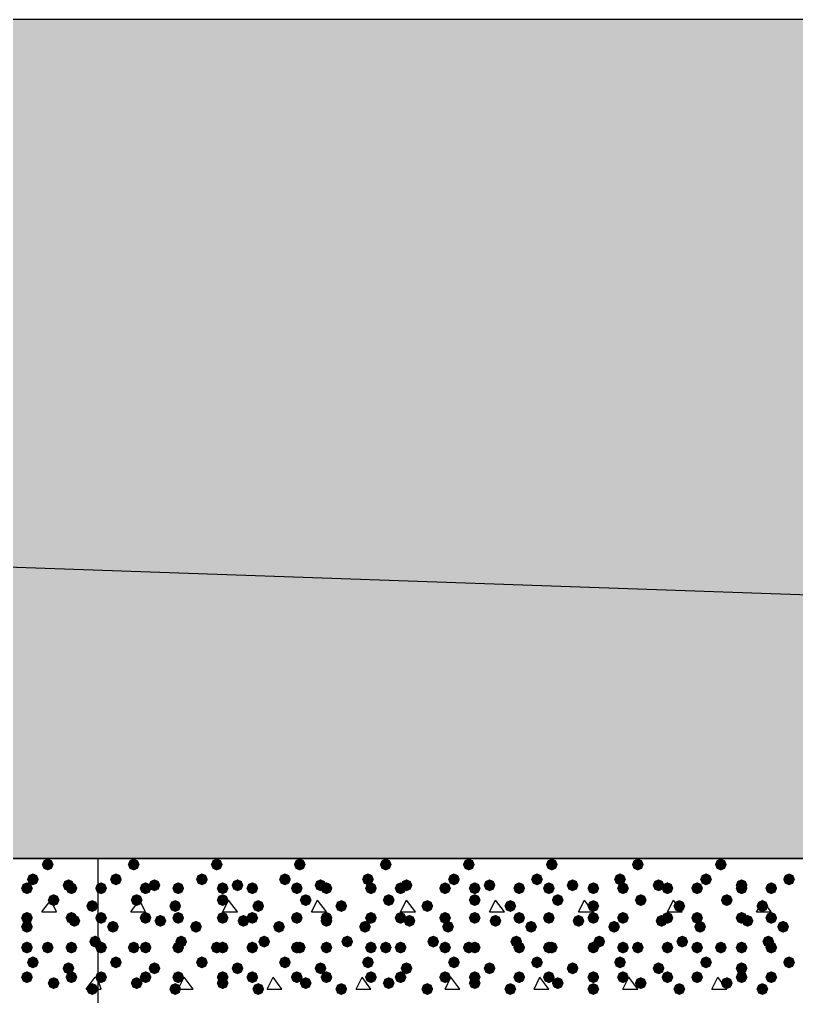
# Model space of a CAD drawing. Header units: millimetres. Extents: x 0 to 420, y 0 to 297.
# Drawn here: x 258.42 to 269.52, y 163.98 to 177.93 of the extents above; entities that cross this region are included whole.
import ezdxf

# ---------------------------------------------------------------- set-up
doc = ezdxf.new("R2010")
doc.units = ezdxf.units.MM
doc.layers.get('0').update_dxf_attribs({"linetype": 'CONTINUOUS'})

msp = doc.modelspace()

# ---------------------------------------------------------------- hatches: boundary and pattern name
at = {"true_color": 0x000008}
h = msp.add_hatch(color=0, dxfattribs=at)
h.paths.add_polyline_path([(378.544667, 177.927), (32.469667, 177.927), (378.544667, 165.946667)], flags=0)
h.paths.add_polyline_path([(32.469667, 177.927), (378.544667, 165.946667), (32.469667, 165.946667)], flags=0)
at = {"true_color": 0x000007}
for points in [[(258.910667, 165.862), (258.885796, 165.802204), (258.826, 165.777333), (258.766204, 165.802204), (258.741333, 165.862), (258.766204, 165.921796), (258.826, 165.946667), (258.885796, 165.921796)], [(258.699, 165.650333), (258.674129, 165.590537), (258.614333, 165.565667), (258.554538, 165.590537), (258.529667, 165.650333), (258.554537, 165.710129), (258.614333, 165.735), (258.674129, 165.710129)], [(258.614333, 165.523333), (258.589462, 165.463537), (258.529667, 165.438667), (258.469871, 165.463537), (258.445, 165.523333), (258.469871, 165.583129), (258.529667, 165.608), (258.589462, 165.583129)], [(259.207, 165.565667), (259.182129, 165.505871), (259.122333, 165.481), (259.062537, 165.505871), (259.037667, 165.565667), (259.062537, 165.625462), (259.122333, 165.650333), (259.182129, 165.625463)], [(259.249333, 165.523333), (259.224462, 165.463537), (259.164667, 165.438667), (259.104871, 165.463537), (259.08, 165.523333), (259.104871, 165.583129), (259.164667, 165.608), (259.224462, 165.583129)], [(258.995333, 165.354), (258.970462, 165.294204), (258.910667, 165.269333), (258.850871, 165.294204), (258.826, 165.354), (258.850871, 165.413796), (258.910667, 165.438667), (258.970462, 165.413796)], [(259.545667, 165.269333), (259.520796, 165.209537), (259.461, 165.184667), (259.401204, 165.209537), (259.376333, 165.269333), (259.401204, 165.329129), (259.461, 165.354), (259.520796, 165.329129)], [(258.614333, 165.1), (258.589462, 165.040204), (258.529667, 165.015333), (258.469871, 165.040204), (258.445, 165.1), (258.469871, 165.159796), (258.529667, 165.184667), (258.589462, 165.159796)], [(259.249333, 165.1), (259.224462, 165.040204), (259.164667, 165.015333), (259.104871, 165.040204), (259.08, 165.1), (259.104871, 165.159796), (259.164667, 165.184667), (259.224462, 165.159796)], [(258.614333, 164.973), (258.589462, 164.913204), (258.529667, 164.888333), (258.469871, 164.913204), (258.445, 164.973), (258.469871, 165.032796), (258.529667, 165.057667), (258.589462, 165.032796)], [(259.291667, 165.057667), (259.266796, 164.997871), (259.207, 164.973), (259.147204, 164.997871), (259.122333, 165.057667), (259.147204, 165.117462), (259.207, 165.142333), (259.266796, 165.117463)], [(258.614333, 164.676667), (258.589462, 164.616871), (258.529667, 164.592), (258.469871, 164.616871), (258.445, 164.676667), (258.469871, 164.736462), (258.529667, 164.761333), (258.589462, 164.736463)], [(258.910667, 164.676667), (258.885796, 164.616871), (258.826, 164.592), (258.766204, 164.616871), (258.741333, 164.676667), (258.766204, 164.736462), (258.826, 164.761333), (258.885796, 164.736463)], [(259.249333, 164.676667), (259.224462, 164.616871), (259.164667, 164.592), (259.104871, 164.616871), (259.08, 164.676667), (259.104871, 164.736462), (259.164667, 164.761333), (259.224462, 164.736463)], [(259.588, 164.761333), (259.563129, 164.701537), (259.503333, 164.676667), (259.443537, 164.701537), (259.418667, 164.761333), (259.443537, 164.821129), (259.503333, 164.846), (259.563129, 164.821129)], [(258.699, 164.465), (258.674129, 164.405204), (258.614333, 164.380333), (258.554538, 164.405204), (258.529667, 164.465), (258.554537, 164.524796), (258.614333, 164.549667), (258.674129, 164.524796)], [(259.207, 164.380333), (259.182129, 164.320537), (259.122333, 164.295667), (259.062537, 164.320537), (259.037667, 164.380333), (259.062537, 164.440129), (259.122333, 164.465), (259.182129, 164.440129)], [(258.614333, 164.253333), (258.589462, 164.193537), (258.529667, 164.168667), (258.469871, 164.193537), (258.445, 164.253333), (258.469871, 164.313129), (258.529667, 164.338), (258.589462, 164.313129)], [(259.249333, 164.253333), (259.224462, 164.193537), (259.164667, 164.168667), (259.104871, 164.193537), (259.08, 164.253333), (259.104871, 164.313129), (259.164667, 164.338), (259.224462, 164.313129)], [(258.995333, 164.168667), (258.970462, 164.108871), (258.910667, 164.084), (258.850871, 164.108871), (258.826, 164.168667), (258.850871, 164.228462), (258.910667, 164.253333), (258.970462, 164.228463)], [(259.545667, 164.084), (259.520796, 164.024204), (259.461, 163.999333), (259.401204, 164.024204), (259.376333, 164.084), (259.401204, 164.143796), (259.461, 164.168667), (259.520796, 164.143796)]]:
    msp.add_hatch(color=0, dxfattribs=at).paths.add_polyline_path(points, flags=0)
at = {"true_color": 0x000008}
for points in [[(260.138333, 165.862), (260.113462, 165.802204), (260.053667, 165.777333), (259.993871, 165.802204), (259.969, 165.862), (259.993871, 165.921796), (260.053667, 165.946667), (260.113462, 165.921796)], [(261.323667, 165.862), (261.298796, 165.802204), (261.239, 165.777333), (261.179204, 165.802204), (261.154333, 165.862), (261.179204, 165.921796), (261.239, 165.946667), (261.298796, 165.921796)], [(262.509, 165.862), (262.484129, 165.802204), (262.424333, 165.777333), (262.364537, 165.802204), (262.339667, 165.862), (262.364537, 165.921796), (262.424333, 165.946667), (262.484129, 165.921796)], [(263.736667, 165.862), (263.711796, 165.802204), (263.652, 165.777333), (263.592204, 165.802204), (263.567333, 165.862), (263.592204, 165.921796), (263.652, 165.946667), (263.711796, 165.921796)], [(264.922, 165.862), (264.897129, 165.802204), (264.837333, 165.777333), (264.777537, 165.802204), (264.752667, 165.862), (264.777537, 165.921796), (264.837333, 165.946667), (264.897129, 165.921796)], [(266.107333, 165.862), (266.082463, 165.802204), (266.022667, 165.777333), (265.962871, 165.802204), (265.938, 165.862), (265.962871, 165.921796), (266.022667, 165.946667), (266.082462, 165.921796)], [(267.335, 165.862), (267.310129, 165.802204), (267.250333, 165.777333), (267.190538, 165.802204), (267.165667, 165.862), (267.190537, 165.921796), (267.250333, 165.946667), (267.310129, 165.921796)], [(268.520333, 165.862), (268.495462, 165.802204), (268.435667, 165.777333), (268.375871, 165.802204), (268.351, 165.862), (268.375871, 165.921796), (268.435667, 165.946667), (268.495462, 165.921796)], [(259.884333, 165.650333), (259.859462, 165.590537), (259.799667, 165.565667), (259.739871, 165.590537), (259.715, 165.650333), (259.739871, 165.710129), (259.799667, 165.735), (259.859462, 165.710129)], [(261.112, 165.650333), (261.087129, 165.590537), (261.027333, 165.565667), (260.967537, 165.590537), (260.942667, 165.650333), (260.967537, 165.710129), (261.027333, 165.735), (261.087129, 165.710129)], [(262.297333, 165.650333), (262.272462, 165.590537), (262.212667, 165.565667), (262.152871, 165.590537), (262.128, 165.650333), (262.152871, 165.710129), (262.212667, 165.735), (262.272462, 165.710129)], [(263.482667, 165.650333), (263.457796, 165.590537), (263.398, 165.565667), (263.338204, 165.590537), (263.313333, 165.650333), (263.338204, 165.710129), (263.398, 165.735), (263.457796, 165.710129)], [(264.710333, 165.650333), (264.685462, 165.590537), (264.625667, 165.565667), (264.565871, 165.590537), (264.541, 165.650333), (264.565871, 165.710129), (264.625667, 165.735), (264.685462, 165.710129)], [(265.895667, 165.650333), (265.870796, 165.590537), (265.811, 165.565667), (265.751204, 165.590537), (265.726333, 165.650333), (265.751204, 165.710129), (265.811, 165.735), (265.870796, 165.710129)], [(267.081, 165.650333), (267.056129, 165.590537), (266.996333, 165.565667), (266.936537, 165.590537), (266.911667, 165.650333), (266.936537, 165.710129), (266.996333, 165.735), (267.056129, 165.710129)], [(268.308667, 165.650333), (268.283796, 165.590537), (268.224, 165.565667), (268.164204, 165.590537), (268.139333, 165.650333), (268.164204, 165.710129), (268.224, 165.735), (268.283796, 165.710129)], [(269.494, 165.650333), (269.469129, 165.590537), (269.409333, 165.565667), (269.349538, 165.590537), (269.324667, 165.650333), (269.349537, 165.710129), (269.409333, 165.735), (269.469129, 165.710129)], [(259.672667, 165.523333), (259.647796, 165.463537), (259.588, 165.438667), (259.528204, 165.463537), (259.503333, 165.523333), (259.528204, 165.583129), (259.588, 165.608), (259.647796, 165.583129)], [(260.307667, 165.523333), (260.282796, 165.463537), (260.223, 165.438667), (260.163204, 165.463537), (260.138333, 165.523333), (260.163204, 165.583129), (260.223, 165.608), (260.282796, 165.583129)], [(260.434667, 165.565667), (260.409796, 165.505871), (260.35, 165.481), (260.290204, 165.505871), (260.265333, 165.565667), (260.290204, 165.625462), (260.35, 165.650333), (260.409796, 165.625463)], [(260.773333, 165.523333), (260.748462, 165.463537), (260.688667, 165.438667), (260.628871, 165.463537), (260.604, 165.523333), (260.628871, 165.583129), (260.688667, 165.608), (260.748462, 165.583129)], [(261.408333, 165.523333), (261.383462, 165.463537), (261.323667, 165.438667), (261.263871, 165.463537), (261.239, 165.523333), (261.263871, 165.583129), (261.323667, 165.608), (261.383462, 165.583129)], [(261.62, 165.565667), (261.595129, 165.505871), (261.535333, 165.481), (261.475537, 165.505871), (261.450667, 165.565667), (261.475537, 165.625462), (261.535333, 165.650333), (261.595129, 165.625463)], [(261.831667, 165.523333), (261.806796, 165.463537), (261.747, 165.438667), (261.687204, 165.463537), (261.662333, 165.523333), (261.687204, 165.583129), (261.747, 165.608), (261.806796, 165.583129)], [(262.466667, 165.523333), (262.441796, 165.463537), (262.382, 165.438667), (262.322204, 165.463537), (262.297333, 165.523333), (262.322204, 165.583129), (262.382, 165.608), (262.441796, 165.583129)], [(262.805333, 165.565667), (262.780463, 165.505871), (262.720667, 165.481), (262.660871, 165.505871), (262.636, 165.565667), (262.660871, 165.625462), (262.720667, 165.650333), (262.780462, 165.625463)], [(262.89, 165.523333), (262.865129, 165.463537), (262.805333, 165.438667), (262.745538, 165.463537), (262.720667, 165.523333), (262.745537, 165.583129), (262.805333, 165.608), (262.865129, 165.583129)], [(263.525, 165.523333), (263.500129, 165.463537), (263.440333, 165.438667), (263.380538, 165.463537), (263.355667, 165.523333), (263.380537, 165.583129), (263.440333, 165.608), (263.500129, 165.583129)], [(263.948333, 165.523333), (263.923463, 165.463537), (263.863667, 165.438667), (263.803871, 165.463537), (263.779, 165.523333), (263.803871, 165.583129), (263.863667, 165.608), (263.923462, 165.583129)], [(264.033, 165.565667), (264.008129, 165.505871), (263.948333, 165.481), (263.888537, 165.505871), (263.863667, 165.565667), (263.888537, 165.625462), (263.948333, 165.650333), (264.008129, 165.625463)], [(264.583333, 165.523333), (264.558463, 165.463537), (264.498667, 165.438667), (264.438871, 165.463537), (264.414, 165.523333), (264.438871, 165.583129), (264.498667, 165.608), (264.558462, 165.583129)], [(265.006667, 165.523333), (264.981796, 165.463537), (264.922, 165.438667), (264.862204, 165.463537), (264.837333, 165.523333), (264.862204, 165.583129), (264.922, 165.608), (264.981796, 165.583129)], [(265.218333, 165.565667), (265.193463, 165.505871), (265.133667, 165.481), (265.073871, 165.505871), (265.049, 165.565667), (265.073871, 165.625462), (265.133667, 165.650333), (265.193462, 165.625463)], [(265.641667, 165.523333), (265.616796, 165.463537), (265.557, 165.438667), (265.497204, 165.463537), (265.472333, 165.523333), (265.497204, 165.583129), (265.557, 165.608), (265.616796, 165.583129)], [(266.065, 165.523333), (266.040129, 165.463537), (265.980333, 165.438667), (265.920538, 165.463537), (265.895667, 165.523333), (265.920537, 165.583129), (265.980333, 165.608), (266.040129, 165.583129)], [(266.403667, 165.565667), (266.378796, 165.505871), (266.319, 165.481), (266.259204, 165.505871), (266.234333, 165.565667), (266.259204, 165.625462), (266.319, 165.650333), (266.378796, 165.625463)], [(266.7, 165.523333), (266.675129, 165.463537), (266.615333, 165.438667), (266.555538, 165.463537), (266.530667, 165.523333), (266.555537, 165.583129), (266.615333, 165.608), (266.675129, 165.583129)], [(267.123333, 165.523333), (267.098462, 165.463537), (267.038667, 165.438667), (266.978871, 165.463537), (266.954, 165.523333), (266.978871, 165.583129), (267.038667, 165.608), (267.098462, 165.583129)], [(267.631333, 165.565667), (267.606463, 165.505871), (267.546667, 165.481), (267.486871, 165.505871), (267.462, 165.565667), (267.486871, 165.625462), (267.546667, 165.650333), (267.606462, 165.625463)], [(267.758333, 165.523333), (267.733462, 165.463537), (267.673667, 165.438667), (267.613871, 165.463537), (267.589, 165.523333), (267.613871, 165.583129), (267.673667, 165.608), (267.733462, 165.583129)], [(268.181667, 165.523333), (268.156796, 165.463537), (268.097, 165.438667), (268.037204, 165.463537), (268.012333, 165.523333), (268.037204, 165.583129), (268.097, 165.608), (268.156796, 165.583129)], [(268.816667, 165.565667), (268.791796, 165.505871), (268.732, 165.481), (268.672204, 165.505871), (268.647333, 165.565667), (268.672204, 165.625462), (268.732, 165.650333), (268.791796, 165.625463)], [(268.816667, 165.523333), (268.791796, 165.463537), (268.732, 165.438667), (268.672204, 165.463537), (268.647333, 165.523333), (268.672204, 165.583129), (268.732, 165.608), (268.791796, 165.583129)], [(269.24, 165.523333), (269.215129, 165.463537), (269.155333, 165.438667), (269.095537, 165.463537), (269.070667, 165.523333), (269.095537, 165.583129), (269.155333, 165.608), (269.215129, 165.583129)], [(260.180667, 165.354), (260.155796, 165.294204), (260.096, 165.269333), (260.036204, 165.294204), (260.011333, 165.354), (260.036204, 165.413796), (260.096, 165.438667), (260.155796, 165.413796)], [(261.408333, 165.354), (261.383462, 165.294204), (261.323667, 165.269333), (261.263871, 165.294204), (261.239, 165.354), (261.263871, 165.413796), (261.323667, 165.438667), (261.383462, 165.413796)], [(262.593667, 165.354), (262.568796, 165.294204), (262.509, 165.269333), (262.449204, 165.294204), (262.424333, 165.354), (262.449204, 165.413796), (262.509, 165.438667), (262.568796, 165.413796)], [(263.779, 165.354), (263.754129, 165.294204), (263.694333, 165.269333), (263.634537, 165.294204), (263.609667, 165.354), (263.634537, 165.413796), (263.694333, 165.438667), (263.754129, 165.413796)], [(265.006667, 165.354), (264.981796, 165.294204), (264.922, 165.269333), (264.862204, 165.294204), (264.837333, 165.354), (264.862204, 165.413796), (264.922, 165.438667), (264.981796, 165.413796)], [(266.192, 165.354), (266.167129, 165.294204), (266.107333, 165.269333), (266.047537, 165.294204), (266.022667, 165.354), (266.047537, 165.413796), (266.107333, 165.438667), (266.167129, 165.413796)], [(267.377333, 165.354), (267.352463, 165.294204), (267.292667, 165.269333), (267.232871, 165.294204), (267.208, 165.354), (267.232871, 165.413796), (267.292667, 165.438667), (267.352462, 165.413796)], [(268.605, 165.354), (268.580129, 165.294204), (268.520333, 165.269333), (268.460537, 165.294204), (268.435667, 165.354), (268.460537, 165.413796), (268.520333, 165.438667), (268.580129, 165.413796)], [(260.731, 165.269333), (260.706129, 165.209537), (260.646333, 165.184667), (260.586538, 165.209537), (260.561667, 165.269333), (260.586537, 165.329129), (260.646333, 165.354), (260.706129, 165.329129)], [(261.916333, 165.269333), (261.891462, 165.209537), (261.831667, 165.184667), (261.771871, 165.209537), (261.747, 165.269333), (261.771871, 165.329129), (261.831667, 165.354), (261.891462, 165.329129)], [(263.101667, 165.269333), (263.076796, 165.209537), (263.017, 165.184667), (262.957204, 165.209537), (262.932333, 165.269333), (262.957204, 165.329129), (263.017, 165.354), (263.076796, 165.329129)], [(264.329333, 165.269333), (264.304463, 165.209537), (264.244667, 165.184667), (264.184871, 165.209537), (264.16, 165.269333), (264.184871, 165.329129), (264.244667, 165.354), (264.304462, 165.329129)], [(265.514667, 165.269333), (265.489796, 165.209537), (265.43, 165.184667), (265.370204, 165.209537), (265.345333, 165.269333), (265.370204, 165.329129), (265.43, 165.354), (265.489796, 165.329129)], [(266.7, 165.269333), (266.675129, 165.209537), (266.615333, 165.184667), (266.555538, 165.209537), (266.530667, 165.269333), (266.555537, 165.329129), (266.615333, 165.354), (266.675129, 165.329129)], [(267.927667, 165.269333), (267.902796, 165.209537), (267.843, 165.184667), (267.783204, 165.209537), (267.758333, 165.269333), (267.783204, 165.329129), (267.843, 165.354), (267.902796, 165.329129)], [(269.113, 165.269333), (269.088129, 165.209537), (269.028333, 165.184667), (268.968538, 165.209537), (268.943667, 165.269333), (268.968537, 165.329129), (269.028333, 165.354), (269.088129, 165.329129)], [(259.672667, 165.1), (259.647796, 165.040204), (259.588, 165.015333), (259.528204, 165.040204), (259.503333, 165.1), (259.528204, 165.159796), (259.588, 165.184667), (259.647796, 165.159796)], [(260.307667, 165.1), (260.282796, 165.040204), (260.223, 165.015333), (260.163204, 165.040204), (260.138333, 165.1), (260.163204, 165.159796), (260.223, 165.184667), (260.282796, 165.159796)], [(260.773333, 165.1), (260.748462, 165.040204), (260.688667, 165.015333), (260.628871, 165.040204), (260.604, 165.1), (260.628871, 165.159796), (260.688667, 165.184667), (260.748462, 165.159796)], [(261.408333, 165.1), (261.383462, 165.040204), (261.323667, 165.015333), (261.263871, 165.040204), (261.239, 165.1), (261.263871, 165.159796), (261.323667, 165.184667), (261.383462, 165.159796)], [(261.831667, 165.1), (261.806796, 165.040204), (261.747, 165.015333), (261.687204, 165.040204), (261.662333, 165.1), (261.687204, 165.159796), (261.747, 165.184667), (261.806796, 165.159796)], [(262.466667, 165.1), (262.441796, 165.040204), (262.382, 165.015333), (262.322204, 165.040204), (262.297333, 165.1), (262.322204, 165.159796), (262.382, 165.184667), (262.441796, 165.159796)], [(262.89, 165.1), (262.865129, 165.040204), (262.805333, 165.015333), (262.745538, 165.040204), (262.720667, 165.1), (262.745537, 165.159796), (262.805333, 165.184667), (262.865129, 165.159796)], [(263.525, 165.1), (263.500129, 165.040204), (263.440333, 165.015333), (263.380538, 165.040204), (263.355667, 165.1), (263.380537, 165.159796), (263.440333, 165.184667), (263.500129, 165.159796)], [(263.948333, 165.1), (263.923463, 165.040204), (263.863667, 165.015333), (263.803871, 165.040204), (263.779, 165.1), (263.803871, 165.159796), (263.863667, 165.184667), (263.923462, 165.159796)], [(264.583333, 165.1), (264.558463, 165.040204), (264.498667, 165.015333), (264.438871, 165.040204), (264.414, 165.1), (264.438871, 165.159796), (264.498667, 165.184667), (264.558462, 165.159796)], [(265.006667, 165.1), (264.981796, 165.040204), (264.922, 165.015333), (264.862204, 165.040204), (264.837333, 165.1), (264.862204, 165.159796), (264.922, 165.184667), (264.981796, 165.159796)], [(265.641667, 165.1), (265.616796, 165.040204), (265.557, 165.015333), (265.497204, 165.040204), (265.472333, 165.1), (265.497204, 165.159796), (265.557, 165.184667), (265.616796, 165.159796)], [(266.065, 165.1), (266.040129, 165.040204), (265.980333, 165.015333), (265.920538, 165.040204), (265.895667, 165.1), (265.920537, 165.159796), (265.980333, 165.184667), (266.040129, 165.159796)], [(266.7, 165.1), (266.675129, 165.040204), (266.615333, 165.015333), (266.555538, 165.040204), (266.530667, 165.1), (266.555537, 165.159796), (266.615333, 165.184667), (266.675129, 165.159796)], [(267.123333, 165.1), (267.098462, 165.040204), (267.038667, 165.015333), (266.978871, 165.040204), (266.954, 165.1), (266.978871, 165.159796), (267.038667, 165.184667), (267.098462, 165.159796)], [(267.758333, 165.1), (267.733462, 165.040204), (267.673667, 165.015333), (267.613871, 165.040204), (267.589, 165.1), (267.613871, 165.159796), (267.673667, 165.184667), (267.733462, 165.159796)], [(268.181667, 165.1), (268.156796, 165.040204), (268.097, 165.015333), (268.037204, 165.040204), (268.012333, 165.1), (268.037204, 165.159796), (268.097, 165.184667), (268.156796, 165.159796)], [(268.816667, 165.1), (268.791796, 165.040204), (268.732, 165.015333), (268.672204, 165.040204), (268.647333, 165.1), (268.672204, 165.159796), (268.732, 165.184667), (268.791796, 165.159796)], [(269.24, 165.1), (269.215129, 165.040204), (269.155333, 165.015333), (269.095537, 165.040204), (269.070667, 165.1), (269.095537, 165.159796), (269.155333, 165.184667), (269.215129, 165.159796)], [(259.842, 164.973), (259.817129, 164.913204), (259.757333, 164.888333), (259.697537, 164.913204), (259.672667, 164.973), (259.697537, 165.032796), (259.757333, 165.057667), (259.817129, 165.032796)], [(260.519333, 165.057667), (260.494463, 164.997871), (260.434667, 164.973), (260.374871, 164.997871), (260.35, 165.057667), (260.374871, 165.117462), (260.434667, 165.142333), (260.494462, 165.117463)], [(261.027333, 164.973), (261.002462, 164.913204), (260.942667, 164.888333), (260.882871, 164.913204), (260.858, 164.973), (260.882871, 165.032796), (260.942667, 165.057667), (261.002462, 165.032796)], [(261.704667, 165.057667), (261.679796, 164.997871), (261.62, 164.973), (261.560204, 164.997871), (261.535333, 165.057667), (261.560204, 165.117462), (261.62, 165.142333), (261.679796, 165.117463)], [(262.212667, 164.973), (262.187796, 164.913204), (262.128, 164.888333), (262.068204, 164.913204), (262.043333, 164.973), (262.068204, 165.032796), (262.128, 165.057667), (262.187796, 165.032796)], [(262.89, 165.057667), (262.865129, 164.997871), (262.805333, 164.973), (262.745538, 164.997871), (262.720667, 165.057667), (262.745537, 165.117462), (262.805333, 165.142333), (262.865129, 165.117463)], [(263.440333, 164.973), (263.415462, 164.913204), (263.355667, 164.888333), (263.295871, 164.913204), (263.271, 164.973), (263.295871, 165.032796), (263.355667, 165.057667), (263.415462, 165.032796)], [(264.075333, 165.057667), (264.050462, 164.997871), (263.990667, 164.973), (263.930871, 164.997871), (263.906, 165.057667), (263.930871, 165.117462), (263.990667, 165.142333), (264.050462, 165.117463)], [(264.625667, 164.973), (264.600796, 164.913204), (264.541, 164.888333), (264.481204, 164.913204), (264.456333, 164.973), (264.481204, 165.032796), (264.541, 165.057667), (264.600796, 165.032796)], [(265.303, 165.057667), (265.278129, 164.997871), (265.218333, 164.973), (265.158537, 164.997871), (265.133667, 165.057667), (265.158537, 165.117462), (265.218333, 165.142333), (265.278129, 165.117463)], [(265.811, 164.973), (265.786129, 164.913204), (265.726333, 164.888333), (265.666538, 164.913204), (265.641667, 164.973), (265.666537, 165.032796), (265.726333, 165.057667), (265.786129, 165.032796)], [(266.488333, 165.057667), (266.463462, 164.997871), (266.403667, 164.973), (266.343871, 164.997871), (266.319, 165.057667), (266.343871, 165.117462), (266.403667, 165.142333), (266.463462, 165.117463)], [(266.996333, 164.973), (266.971462, 164.913204), (266.911667, 164.888333), (266.851871, 164.913204), (266.827, 164.973), (266.851871, 165.032796), (266.911667, 165.057667), (266.971462, 165.032796)], [(267.673667, 165.057667), (267.648796, 164.997871), (267.589, 164.973), (267.529204, 164.997871), (267.504333, 165.057667), (267.529204, 165.117462), (267.589, 165.142333), (267.648796, 165.117463)], [(268.224, 164.973), (268.199129, 164.913204), (268.139333, 164.888333), (268.079538, 164.913204), (268.054667, 164.973), (268.079537, 165.032796), (268.139333, 165.057667), (268.199129, 165.032796)], [(268.901333, 165.057667), (268.876463, 164.997871), (268.816667, 164.973), (268.756871, 164.997871), (268.732, 165.057667), (268.756871, 165.117462), (268.816667, 165.142333), (268.876462, 165.117463)], [(269.409333, 164.973), (269.384462, 164.913204), (269.324667, 164.888333), (269.264871, 164.913204), (269.24, 164.973), (269.264871, 165.032796), (269.324667, 165.057667), (269.384462, 165.032796)], [(259.672667, 164.676667), (259.647796, 164.616871), (259.588, 164.592), (259.528204, 164.616871), (259.503333, 164.676667), (259.528204, 164.736462), (259.588, 164.761333), (259.647796, 164.736463)], [(260.138333, 164.676667), (260.113462, 164.616871), (260.053667, 164.592), (259.993871, 164.616871), (259.969, 164.676667), (259.993871, 164.736462), (260.053667, 164.761333), (260.113462, 164.736463)], [(260.307667, 164.676667), (260.282796, 164.616871), (260.223, 164.592), (260.163204, 164.616871), (260.138333, 164.676667), (260.163204, 164.736462), (260.223, 164.761333), (260.282796, 164.736463)], [(260.773333, 164.676667), (260.748462, 164.616871), (260.688667, 164.592), (260.628871, 164.616871), (260.604, 164.676667), (260.628871, 164.736462), (260.688667, 164.761333), (260.748462, 164.736463)], [(260.815667, 164.761333), (260.790796, 164.701537), (260.731, 164.676667), (260.671204, 164.701537), (260.646333, 164.761333), (260.671204, 164.821129), (260.731, 164.846), (260.790796, 164.821129)], [(261.323667, 164.676667), (261.298796, 164.616871), (261.239, 164.592), (261.179204, 164.616871), (261.154333, 164.676667), (261.179204, 164.736462), (261.239, 164.761333), (261.298796, 164.736463)], [(261.408333, 164.676667), (261.383462, 164.616871), (261.323667, 164.592), (261.263871, 164.616871), (261.239, 164.676667), (261.263871, 164.736462), (261.323667, 164.761333), (261.383462, 164.736463)], [(261.831667, 164.676667), (261.806796, 164.616871), (261.747, 164.592), (261.687204, 164.616871), (261.662333, 164.676667), (261.687204, 164.736462), (261.747, 164.761333), (261.806796, 164.736463)], [(262.001, 164.761333), (261.976129, 164.701537), (261.916333, 164.676667), (261.856538, 164.701537), (261.831667, 164.761333), (261.856537, 164.821129), (261.916333, 164.846), (261.976129, 164.821129)], [(262.466667, 164.676667), (262.441796, 164.616871), (262.382, 164.592), (262.322204, 164.616871), (262.297333, 164.676667), (262.322204, 164.736462), (262.382, 164.761333), (262.441796, 164.736463)], [(262.509, 164.676667), (262.484129, 164.616871), (262.424333, 164.592), (262.364537, 164.616871), (262.339667, 164.676667), (262.364537, 164.736462), (262.424333, 164.761333), (262.484129, 164.736463)], [(262.89, 164.676667), (262.865129, 164.616871), (262.805333, 164.592), (262.745538, 164.616871), (262.720667, 164.676667), (262.745537, 164.736462), (262.805333, 164.761333), (262.865129, 164.736463)], [(263.186333, 164.761333), (263.161462, 164.701537), (263.101667, 164.676667), (263.041871, 164.701537), (263.017, 164.761333), (263.041871, 164.821129), (263.101667, 164.846), (263.161462, 164.821129)], [(263.525, 164.676667), (263.500129, 164.616871), (263.440333, 164.592), (263.380538, 164.616871), (263.355667, 164.676667), (263.380537, 164.736462), (263.440333, 164.761333), (263.500129, 164.736463)], [(263.736667, 164.676667), (263.711796, 164.616871), (263.652, 164.592), (263.592204, 164.616871), (263.567333, 164.676667), (263.592204, 164.736462), (263.652, 164.761333), (263.711796, 164.736463)], [(263.948333, 164.676667), (263.923463, 164.616871), (263.863667, 164.592), (263.803871, 164.616871), (263.779, 164.676667), (263.803871, 164.736462), (263.863667, 164.761333), (263.923462, 164.736463)], [(264.414, 164.761333), (264.389129, 164.701537), (264.329333, 164.676667), (264.269538, 164.701537), (264.244667, 164.761333), (264.269537, 164.821129), (264.329333, 164.846), (264.389129, 164.821129)], [(264.583333, 164.676667), (264.558463, 164.616871), (264.498667, 164.592), (264.438871, 164.616871), (264.414, 164.676667), (264.438871, 164.736462), (264.498667, 164.761333), (264.558462, 164.736463)], [(264.922, 164.676667), (264.897129, 164.616871), (264.837333, 164.592), (264.777537, 164.616871), (264.752667, 164.676667), (264.777537, 164.736462), (264.837333, 164.761333), (264.897129, 164.736463)], [(265.006667, 164.676667), (264.981796, 164.616871), (264.922, 164.592), (264.862204, 164.616871), (264.837333, 164.676667), (264.862204, 164.736462), (264.922, 164.761333), (264.981796, 164.736463)], [(265.599333, 164.761333), (265.574462, 164.701537), (265.514667, 164.676667), (265.454871, 164.701537), (265.43, 164.761333), (265.454871, 164.821129), (265.514667, 164.846), (265.574462, 164.821129)], [(265.641667, 164.676667), (265.616796, 164.616871), (265.557, 164.592), (265.497204, 164.616871), (265.472333, 164.676667), (265.497204, 164.736462), (265.557, 164.761333), (265.616796, 164.736463)], [(266.065, 164.676667), (266.040129, 164.616871), (265.980333, 164.592), (265.920538, 164.616871), (265.895667, 164.676667), (265.920537, 164.736462), (265.980333, 164.761333), (266.040129, 164.736463)], [(266.107333, 164.676667), (266.082463, 164.616871), (266.022667, 164.592), (265.962871, 164.616871), (265.938, 164.676667), (265.962871, 164.736462), (266.022667, 164.761333), (266.082462, 164.736463)], [(266.7, 164.676667), (266.675129, 164.616871), (266.615333, 164.592), (266.555538, 164.616871), (266.530667, 164.676667), (266.555537, 164.736462), (266.615333, 164.761333), (266.675129, 164.736463)], [(266.784667, 164.761333), (266.759796, 164.701537), (266.7, 164.676667), (266.640204, 164.701537), (266.615333, 164.761333), (266.640204, 164.821129), (266.7, 164.846), (266.759796, 164.821129)], [(267.123333, 164.676667), (267.098462, 164.616871), (267.038667, 164.592), (266.978871, 164.616871), (266.954, 164.676667), (266.978871, 164.736462), (267.038667, 164.761333), (267.098462, 164.736463)], [(267.335, 164.676667), (267.310129, 164.616871), (267.250333, 164.592), (267.190538, 164.616871), (267.165667, 164.676667), (267.190537, 164.736462), (267.250333, 164.761333), (267.310129, 164.736463)], [(267.758333, 164.676667), (267.733462, 164.616871), (267.673667, 164.592), (267.613871, 164.616871), (267.589, 164.676667), (267.613871, 164.736462), (267.673667, 164.761333), (267.733462, 164.736463)], [(267.97, 164.761333), (267.945129, 164.701537), (267.885333, 164.676667), (267.825538, 164.701537), (267.800667, 164.761333), (267.825537, 164.821129), (267.885333, 164.846), (267.945129, 164.821129)], [(268.181667, 164.676667), (268.156796, 164.616871), (268.097, 164.592), (268.037204, 164.616871), (268.012333, 164.676667), (268.037204, 164.736462), (268.097, 164.761333), (268.156796, 164.736463)], [(268.520333, 164.676667), (268.495462, 164.616871), (268.435667, 164.592), (268.375871, 164.616871), (268.351, 164.676667), (268.375871, 164.736462), (268.435667, 164.761333), (268.495462, 164.736463)], [(268.816667, 164.676667), (268.791796, 164.616871), (268.732, 164.592), (268.672204, 164.616871), (268.647333, 164.676667), (268.672204, 164.736462), (268.732, 164.761333), (268.791796, 164.736463)], [(269.197667, 164.761333), (269.172796, 164.701537), (269.113, 164.676667), (269.053204, 164.701537), (269.028333, 164.761333), (269.053204, 164.821129), (269.113, 164.846), (269.172796, 164.821129)], [(269.24, 164.676667), (269.215129, 164.616871), (269.155333, 164.592), (269.095537, 164.616871), (269.070667, 164.676667), (269.095537, 164.736462), (269.155333, 164.761333), (269.215129, 164.736463)], [(259.884333, 164.465), (259.859462, 164.405204), (259.799667, 164.380333), (259.739871, 164.405204), (259.715, 164.465), (259.739871, 164.524796), (259.799667, 164.549667), (259.859462, 164.524796)], [(260.434667, 164.380333), (260.409796, 164.320537), (260.35, 164.295667), (260.290204, 164.320537), (260.265333, 164.380333), (260.290204, 164.440129), (260.35, 164.465), (260.409796, 164.440129)], [(261.112, 164.465), (261.087129, 164.405204), (261.027333, 164.380333), (260.967537, 164.405204), (260.942667, 164.465), (260.967537, 164.524796), (261.027333, 164.549667), (261.087129, 164.524796)], [(261.62, 164.380333), (261.595129, 164.320537), (261.535333, 164.295667), (261.475537, 164.320537), (261.450667, 164.380333), (261.475537, 164.440129), (261.535333, 164.465), (261.595129, 164.440129)], [(262.297333, 164.465), (262.272462, 164.405204), (262.212667, 164.380333), (262.152871, 164.405204), (262.128, 164.465), (262.152871, 164.524796), (262.212667, 164.549667), (262.272462, 164.524796)], [(262.805333, 164.380333), (262.780463, 164.320537), (262.720667, 164.295667), (262.660871, 164.320537), (262.636, 164.380333), (262.660871, 164.440129), (262.720667, 164.465), (262.780462, 164.440129)], [(263.482667, 164.465), (263.457796, 164.405204), (263.398, 164.380333), (263.338204, 164.405204), (263.313333, 164.465), (263.338204, 164.524796), (263.398, 164.549667), (263.457796, 164.524796)], [(264.033, 164.380333), (264.008129, 164.320537), (263.948333, 164.295667), (263.888537, 164.320537), (263.863667, 164.380333), (263.888537, 164.440129), (263.948333, 164.465), (264.008129, 164.440129)], [(264.710333, 164.465), (264.685462, 164.405204), (264.625667, 164.380333), (264.565871, 164.405204), (264.541, 164.465), (264.565871, 164.524796), (264.625667, 164.549667), (264.685462, 164.524796)], [(265.218333, 164.380333), (265.193463, 164.320537), (265.133667, 164.295667), (265.073871, 164.320537), (265.049, 164.380333), (265.073871, 164.440129), (265.133667, 164.465), (265.193462, 164.440129)], [(265.895667, 164.465), (265.870796, 164.405204), (265.811, 164.380333), (265.751204, 164.405204), (265.726333, 164.465), (265.751204, 164.524796), (265.811, 164.549667), (265.870796, 164.524796)], [(266.403667, 164.380333), (266.378796, 164.320537), (266.319, 164.295667), (266.259204, 164.320537), (266.234333, 164.380333), (266.259204, 164.440129), (266.319, 164.465), (266.378796, 164.440129)], [(267.081, 164.465), (267.056129, 164.405204), (266.996333, 164.380333), (266.936537, 164.405204), (266.911667, 164.465), (266.936537, 164.524796), (266.996333, 164.549667), (267.056129, 164.524796)], [(267.631333, 164.380333), (267.606463, 164.320537), (267.546667, 164.295667), (267.486871, 164.320537), (267.462, 164.380333), (267.486871, 164.440129), (267.546667, 164.465), (267.606462, 164.440129)], [(268.308667, 164.465), (268.283796, 164.405204), (268.224, 164.380333), (268.164204, 164.405204), (268.139333, 164.465), (268.164204, 164.524796), (268.224, 164.549667), (268.283796, 164.524796)], [(268.816667, 164.380333), (268.791796, 164.320537), (268.732, 164.295667), (268.672204, 164.320537), (268.647333, 164.380333), (268.672204, 164.440129), (268.732, 164.465), (268.791796, 164.440129)], [(269.494, 164.465), (269.469129, 164.405204), (269.409333, 164.380333), (269.349538, 164.405204), (269.324667, 164.465), (269.349537, 164.524796), (269.409333, 164.549667), (269.469129, 164.524796)], [(259.672667, 164.253333), (259.647796, 164.193537), (259.588, 164.168667), (259.528204, 164.193537), (259.503333, 164.253333), (259.528204, 164.313129), (259.588, 164.338), (259.647796, 164.313129)], [(260.307667, 164.253333), (260.282796, 164.193537), (260.223, 164.168667), (260.163204, 164.193537), (260.138333, 164.253333), (260.163204, 164.313129), (260.223, 164.338), (260.282796, 164.313129)], [(260.773333, 164.253333), (260.748462, 164.193537), (260.688667, 164.168667), (260.628871, 164.193537), (260.604, 164.253333), (260.628871, 164.313129), (260.688667, 164.338), (260.748462, 164.313129)], [(261.408333, 164.253333), (261.383462, 164.193537), (261.323667, 164.168667), (261.263871, 164.193537), (261.239, 164.253333), (261.263871, 164.313129), (261.323667, 164.338), (261.383462, 164.313129)], [(261.831667, 164.253333), (261.806796, 164.193537), (261.747, 164.168667), (261.687204, 164.193537), (261.662333, 164.253333), (261.687204, 164.313129), (261.747, 164.338), (261.806796, 164.313129)], [(262.466667, 164.253333), (262.441796, 164.193537), (262.382, 164.168667), (262.322204, 164.193537), (262.297333, 164.253333), (262.322204, 164.313129), (262.382, 164.338), (262.441796, 164.313129)], [(262.89, 164.253333), (262.865129, 164.193537), (262.805333, 164.168667), (262.745538, 164.193537), (262.720667, 164.253333), (262.745537, 164.313129), (262.805333, 164.338), (262.865129, 164.313129)], [(263.525, 164.253333), (263.500129, 164.193537), (263.440333, 164.168667), (263.380538, 164.193537), (263.355667, 164.253333), (263.380537, 164.313129), (263.440333, 164.338), (263.500129, 164.313129)], [(263.948333, 164.253333), (263.923463, 164.193537), (263.863667, 164.168667), (263.803871, 164.193537), (263.779, 164.253333), (263.803871, 164.313129), (263.863667, 164.338), (263.923462, 164.313129)], [(264.583333, 164.253333), (264.558463, 164.193537), (264.498667, 164.168667), (264.438871, 164.193537), (264.414, 164.253333), (264.438871, 164.313129), (264.498667, 164.338), (264.558462, 164.313129)], [(265.006667, 164.253333), (264.981796, 164.193537), (264.922, 164.168667), (264.862204, 164.193537), (264.837333, 164.253333), (264.862204, 164.313129), (264.922, 164.338), (264.981796, 164.313129)], [(265.641667, 164.253333), (265.616796, 164.193537), (265.557, 164.168667), (265.497204, 164.193537), (265.472333, 164.253333), (265.497204, 164.313129), (265.557, 164.338), (265.616796, 164.313129)], [(266.065, 164.253333), (266.040129, 164.193537), (265.980333, 164.168667), (265.920538, 164.193537), (265.895667, 164.253333), (265.920537, 164.313129), (265.980333, 164.338), (266.040129, 164.313129)], [(266.7, 164.253333), (266.675129, 164.193537), (266.615333, 164.168667), (266.555538, 164.193537), (266.530667, 164.253333), (266.555537, 164.313129), (266.615333, 164.338), (266.675129, 164.313129)], [(267.123333, 164.253333), (267.098462, 164.193537), (267.038667, 164.168667), (266.978871, 164.193537), (266.954, 164.253333), (266.978871, 164.313129), (267.038667, 164.338), (267.098462, 164.313129)], [(267.758333, 164.253333), (267.733462, 164.193537), (267.673667, 164.168667), (267.613871, 164.193537), (267.589, 164.253333), (267.613871, 164.313129), (267.673667, 164.338), (267.733462, 164.313129)], [(268.181667, 164.253333), (268.156796, 164.193537), (268.097, 164.168667), (268.037204, 164.193537), (268.012333, 164.253333), (268.037204, 164.313129), (268.097, 164.338), (268.156796, 164.313129)], [(268.816667, 164.253333), (268.791796, 164.193537), (268.732, 164.168667), (268.672204, 164.193537), (268.647333, 164.253333), (268.672204, 164.313129), (268.732, 164.338), (268.791796, 164.313129)], [(269.24, 164.253333), (269.215129, 164.193537), (269.155333, 164.168667), (269.095537, 164.193537), (269.070667, 164.253333), (269.095537, 164.313129), (269.155333, 164.338), (269.215129, 164.313129)], [(260.180667, 164.168667), (260.155796, 164.108871), (260.096, 164.084), (260.036204, 164.108871), (260.011333, 164.168667), (260.036204, 164.228462), (260.096, 164.253333), (260.155796, 164.228463)], [(261.408333, 164.168667), (261.383462, 164.108871), (261.323667, 164.084), (261.263871, 164.108871), (261.239, 164.168667), (261.263871, 164.228462), (261.323667, 164.253333), (261.383462, 164.228463)], [(262.593667, 164.168667), (262.568796, 164.108871), (262.509, 164.084), (262.449204, 164.108871), (262.424333, 164.168667), (262.449204, 164.228462), (262.509, 164.253333), (262.568796, 164.228463)], [(263.779, 164.168667), (263.754129, 164.108871), (263.694333, 164.084), (263.634537, 164.108871), (263.609667, 164.168667), (263.634537, 164.228462), (263.694333, 164.253333), (263.754129, 164.228463)], [(265.006667, 164.168667), (264.981796, 164.108871), (264.922, 164.084), (264.862204, 164.108871), (264.837333, 164.168667), (264.862204, 164.228462), (264.922, 164.253333), (264.981796, 164.228463)], [(266.192, 164.168667), (266.167129, 164.108871), (266.107333, 164.084), (266.047537, 164.108871), (266.022667, 164.168667), (266.047537, 164.228462), (266.107333, 164.253333), (266.167129, 164.228463)], [(267.377333, 164.168667), (267.352463, 164.108871), (267.292667, 164.084), (267.232871, 164.108871), (267.208, 164.168667), (267.232871, 164.228462), (267.292667, 164.253333), (267.352462, 164.228463)], [(268.605, 164.168667), (268.580129, 164.108871), (268.520333, 164.084), (268.460537, 164.108871), (268.435667, 164.168667), (268.460537, 164.228462), (268.520333, 164.253333), (268.580129, 164.228463)], [(260.731, 164.084), (260.706129, 164.024204), (260.646333, 163.999333), (260.586538, 164.024204), (260.561667, 164.084), (260.586537, 164.143796), (260.646333, 164.168667), (260.706129, 164.143796)], [(261.916333, 164.084), (261.891462, 164.024204), (261.831667, 163.999333), (261.771871, 164.024204), (261.747, 164.084), (261.771871, 164.143796), (261.831667, 164.168667), (261.891462, 164.143796)], [(263.101667, 164.084), (263.076796, 164.024204), (263.017, 163.999333), (262.957204, 164.024204), (262.932333, 164.084), (262.957204, 164.143796), (263.017, 164.168667), (263.076796, 164.143796)], [(264.329333, 164.084), (264.304463, 164.024204), (264.244667, 163.999333), (264.184871, 164.024204), (264.16, 164.084), (264.184871, 164.143796), (264.244667, 164.168667), (264.304462, 164.143796)], [(265.514667, 164.084), (265.489796, 164.024204), (265.43, 163.999333), (265.370204, 164.024204), (265.345333, 164.084), (265.370204, 164.143796), (265.43, 164.168667), (265.489796, 164.143796)], [(266.7, 164.084), (266.675129, 164.024204), (266.615333, 163.999333), (266.555538, 164.024204), (266.530667, 164.084), (266.555537, 164.143796), (266.615333, 164.168667), (266.675129, 164.143796)], [(267.927667, 164.084), (267.902796, 164.024204), (267.843, 163.999333), (267.783204, 164.024204), (267.758333, 164.084), (267.783204, 164.143796), (267.843, 164.168667), (267.902796, 164.143796)], [(269.113, 164.084), (269.088129, 164.024204), (269.028333, 163.999333), (268.968538, 164.024204), (268.943667, 164.084), (268.968537, 164.143796), (269.028333, 164.168667), (269.088129, 164.143796)]]:
    msp.add_hatch(color=0, dxfattribs=at).paths.add_polyline_path(points, flags=0)

# ---------------------------------------------------------------- linework, layer by layer
at = {"color": 0, "true_color": 0x000008}
for points in [[(378.544667, 177.927), (32.469667, 177.927), (378.544667, 165.946667)], [(32.469667, 177.927), (378.544667, 165.946667), (32.469667, 165.946667)]]:
    msp.add_lwpolyline(points, close=True, dxfattribs=at)
at = {"color": 0, "true_color": 0x000007}
for points in [[(31.369, 142.621), (31.369, 165.946667), (379.603, 165.946667), (379.603, 142.621), (217.17, 142.621), (217.17, 121.454333), (193.844333, 121.454333), (193.844333, 142.621)], [(31.369, 142.621), (31.369, 165.946667), (379.603, 165.946667), (379.603, 142.621), (217.17, 142.621), (217.17, 121.454333), (193.844333, 121.454333), (193.844333, 142.621)], [(257.429, 165.946667), (257.429, 163.83), (259.545667, 163.83), (259.545667, 165.946667)]]:
    msp.add_lwpolyline(points, close=True, dxfattribs=at)
for points in [[(278.595667, 165.946667), (259.545667, 165.946667)], [(258.741333, 165.184667), (258.868333, 165.354)], [(258.953, 165.184667), (258.868333, 165.354)], [(258.741333, 165.184667), (258.953, 165.184667)], [(259.376333, 164.084), (259.503333, 164.253333)], [(259.545667, 164.211), (259.503333, 164.253333)], [(259.376333, 164.084), (259.545667, 164.084)]]:
    msp.add_lwpolyline(points, dxfattribs=at)
at = {"color": 0, "true_color": 0x000008}
for points in [[(260.011333, 165.184667), (260.138333, 165.354)], [(260.223, 165.184667), (260.138333, 165.354)], [(261.323667, 165.184667), (261.408333, 165.354)], [(261.535333, 165.184667), (261.408333, 165.354)], [(262.593667, 165.184667), (262.678333, 165.354)], [(262.805333, 165.184667), (262.678333, 165.354)], [(263.863667, 165.184667), (263.948333, 165.354)], [(264.075333, 165.184667), (263.948333, 165.354)], [(265.133667, 165.184667), (265.218333, 165.354)], [(265.345333, 165.184667), (265.218333, 165.354)], [(266.403667, 165.184667), (266.488333, 165.354)], [(266.615333, 165.184667), (266.488333, 165.354)], [(267.673667, 165.184667), (267.758333, 165.354)], [(267.885333, 165.184667), (267.758333, 165.354)], [(268.943667, 165.184667), (269.028333, 165.354)], [(269.155333, 165.184667), (269.028333, 165.354)], [(260.011333, 165.184667), (260.223, 165.184667)], [(261.323667, 165.184667), (261.535333, 165.184667)], [(262.593667, 165.184667), (262.805333, 165.184667)], [(263.863667, 165.184667), (264.075333, 165.184667)], [(265.133667, 165.184667), (265.345333, 165.184667)], [(266.403667, 165.184667), (266.615333, 165.184667)], [(267.673667, 165.184667), (267.885333, 165.184667)], [(268.943667, 165.184667), (269.155333, 165.184667)], [(259.588, 164.084), (259.545667, 164.211)], [(260.688667, 164.084), (260.773333, 164.253333)], [(260.900333, 164.084), (260.773333, 164.253333)], [(261.958667, 164.084), (262.043333, 164.253333)], [(262.170333, 164.084), (262.043333, 164.253333)], [(263.228667, 164.084), (263.313333, 164.253333)], [(263.440333, 164.084), (263.313333, 164.253333)], [(264.498667, 164.084), (264.583333, 164.253333)], [(264.710333, 164.084), (264.583333, 164.253333)], [(265.768667, 164.084), (265.853333, 164.253333)], [(265.980333, 164.084), (265.853333, 164.253333)], [(267.038667, 164.084), (267.123333, 164.253333)], [(267.250333, 164.084), (267.123333, 164.253333)], [(268.308667, 164.084), (268.393333, 164.253333)], [(268.520333, 164.084), (268.393333, 164.253333)], [(259.545667, 164.084), (259.588, 164.084)], [(260.688667, 164.084), (260.900333, 164.084)], [(261.958667, 164.084), (262.170333, 164.084)], [(263.228667, 164.084), (263.440333, 164.084)], [(264.498667, 164.084), (264.710333, 164.084)], [(265.768667, 164.084), (265.980333, 164.084)], [(267.038667, 164.084), (267.250333, 164.084)], [(268.308667, 164.084), (268.520333, 164.084)]]:
    msp.add_lwpolyline(points, dxfattribs=at)

doc.saveas('drawing.dxf')
